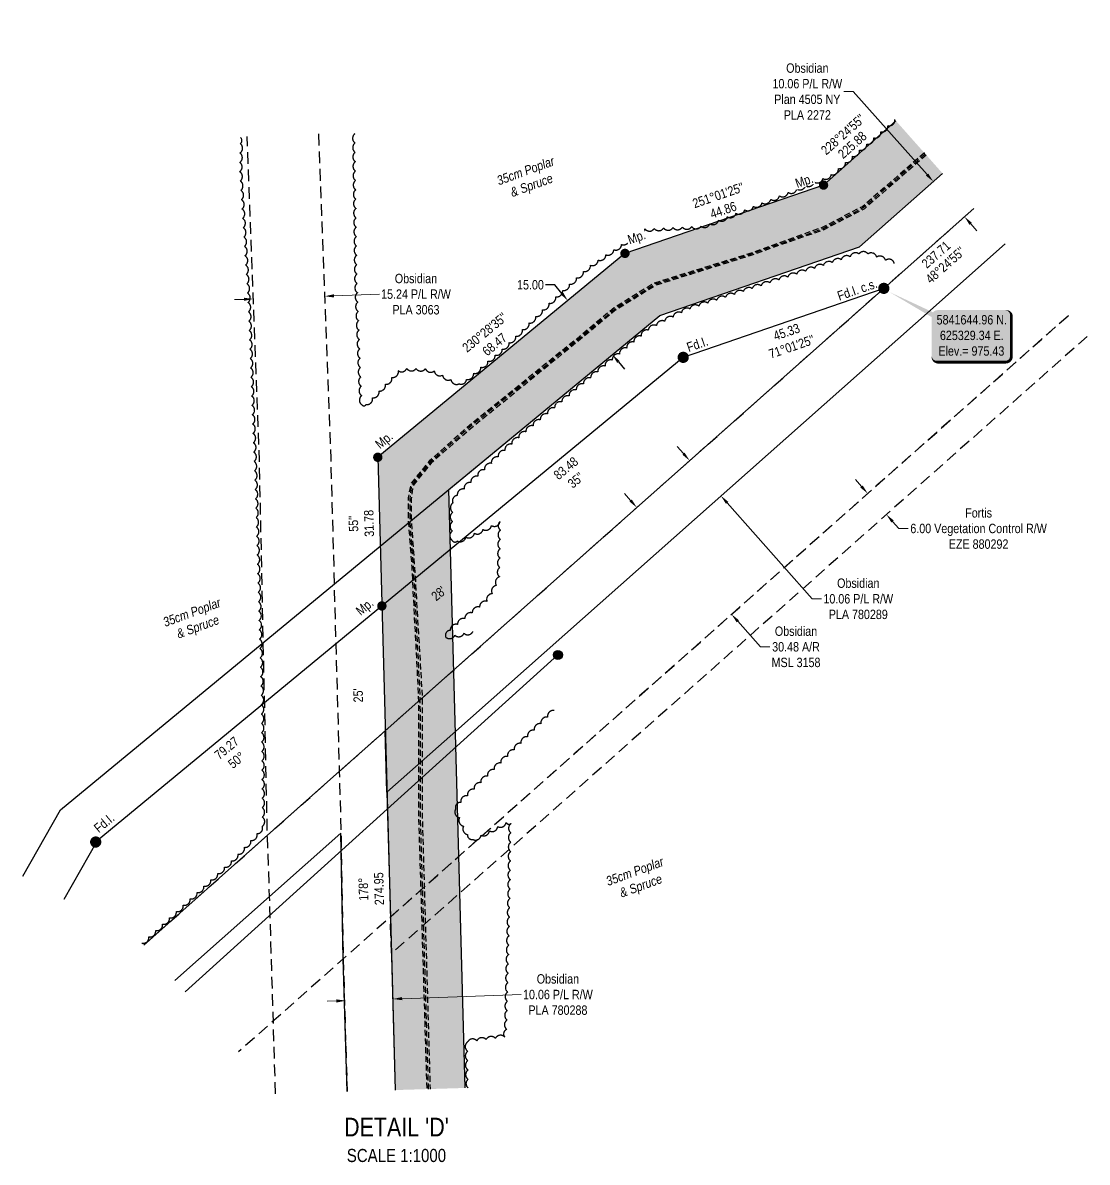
# Model space of a CAD drawing. Extents: x 622919 to 628952, y 5840458 to 5844880.
# Drawn here: x 627148 to 628285, y 5840458 to 5841675 of the extents above; entities that cross this region are included whole.
import ezdxf
from ezdxf.enums import TextEntityAlignment as Align

# ---------------------------------------------------------------- set-up
doc = ezdxf.new("R2010")
doc.units = 0
doc.header["$LTSCALE"] = 5
doc.header["$PDSIZE"] = 0.5
for name, pattern in [('0', [1, 1, 0]), ('foc-ACCESSROAD', [3.75, 2.5, -1.25]), ('foc-FLOWLINE', [3.75, 2.5, -1.25]), ('POWERLINE5', [7.8, 2.4, -0.6, 0.6, -0.6, 0.6, -0.6, 2.4]), ('UG_PIPE', [1.875, 1.25, -0.625])]:
    doc.linetypes.add(name, pattern=pattern)
doc.layers.get('Defpoints').update_dxf_attribs({"color": 9})
for name, color, linetype in [('AS-PIPE-UG', 44, 'UG_PIPE'), ('AS-POWER', 104, 'foc-POWER'), ('AS-POWER-EXISTING', 72, 'POWERLINE5'), ('C-AR', 13, 'foc-ACCESSROAD'), ('C-FLOWLINE', 13, 'foc-FLOWLINE'), ('C-RW', 13, 'Continuous'), ('DETAIL-T', 7, 'Continuous'), ('F-EZE', 190, 'foc-FLOWLINE'), ('L-BD', 7, 'Continuous'), ('L-BD1', 253, 'Continuous'), ('L-MON', 1, 'Continuous'), ('L-MON-T', 1, 'Continuous'), ('P-PROPOSED', 10, 'Continuous'), ('P-PROPOSED-H', 21, 'Continuous'), ('P-TXT', 4, 'Continuous'), ('T-BUSH', 110, '0'), ('T-BUSH-T', 110, 'Continuous')]:
    doc.layers.add(name, color=color, linetype=linetype)
for name, color, linetype, lineweight in [('C-AR-T', 13, 'Continuous', 9), ('C-FLOWLINE-T', 13, 'Continuous', 9), ('C-RW-T', 13, 'Continuous', 9), ('F-EZE-T', 190, 'Continuous', 9)]:
    doc.layers.add(name, color=color, linetype=linetype, lineweight=lineweight)
doc.styles.add('80', font='ARIALN.TTF', dxfattribs={"height": 10})
doc.styles.add('80CG', font='ARIALN.TTF', dxfattribs={"height": 10})
doc.styles.add('80L', font='ARIALN.TTF', dxfattribs={"height": 10})
doc.styles.add('foc-LtypeFont', font='ARIALN.TTF', dxfattribs={"height": 7.35})
doc.linetypes.add('foc-POWER', pattern='A,6,-1,["P",foc-LtypeFont,S=0.2,R=0,X=-0.625,Y=-0.75],-1.24,4', length=12.24)
doc.dimstyles.new('Compass 5 000', dxfattribs={"dimscale": 5, "dimtxt": 9, "dimasz": 2, "dimexe": 0.2, "dimexo": 0.0625, "dimgap": 0.5, "dimtad": 0, "dimtih": 1, "dimtoh": 1, "dimzin": 0, "dimdsep": 46, "dimtxsty": '80CG', "dimcen": 0.1, "dimse1": 1, "dimse2": 1, "dimclrd": 256, "dimclrt": 256, "dimaunit": 1, "dimadec": 4, "dimazin": 0, "dimtfac": 0.06, "dimtofl": 0, "dimtmove": 0, "dimatfit": 1, "dimfxl": 0.2, "dimtolj": 1, "dimtzin": 0, "dimlwd": -1, "dimarcsym": 0})

# ---------------------------------------------------------------- blocks, each defined once
blk = doc.blocks.new('POWERPOLE')
h = blk.add_hatch(color=255)
edge = h.paths.add_edge_path()
edge.add_arc((0, 0), 0.96, 0, 360)
at = {"linetype": 'Continuous'}
for p, q in [((0.68, -0.68), (-0.68, 0.68)), ((-0.68, -0.68), (0.68, 0.68))]:
    blk.add_line(p, q, dxfattribs=at)
blk.add_circle((0, 0), 0.96, dxfattribs=at)
blk = doc.blocks.new('*D112')
at = {"layer": 'C-AR-T', "transparency": 16777216}
for p, q in [((627797.3, 5841164.4), (627790.6, 5841171.9)), ((627911.7, 5841035.4), (627936, 5841008.1)), ((627936, 5841008.1), (627946, 5841008.1))]:
    blk.add_line(p, q, dxfattribs=at)
for points in [[(627798.5, 5841165.5), (627796, 5841163.3), (627803.9, 5841156.9)], [(627913, 5841036.5), (627910.5, 5841034.3), (627905.1, 5841042.8)]]:
    blk.add_solid(points, dxfattribs=at)
at = {"layer": 'Defpoints', "color": 0, "transparency": 16777216}
for p in [(627826.6, 5841177.1), (627927.8, 5841063), (627905.1, 5841042.8)]:
    blk.add_point(p, dxfattribs=at)
at = {"layer": 'C-AR-T', "transparency": 16777216, "insert": (627973.9, 5841008.1), "char_height": 10, "attachment_point": 5, "style": '80CG'}
blk.add_mtext('\\A1;Obsidian\\P30.48 A/R\\PMSL 3158', dxfattribs=at)
blk = doc.blocks.new('*D113')
at = {"layer": 'C-RW-T', "transparency": 16777216}
for p, q in [((628035.1, 5841601.3), (628025.1, 5841601.3)), ((628113.9, 5841512.6), (628035.1, 5841601.3)), ((628160.5, 5841460), (628167.1, 5841452.5))]:
    blk.add_line(p, q, dxfattribs=at)
for points in [[(628115.1, 5841513.7), (628112.6, 5841511.4), (628120.5, 5841505.1)], [(628161.7, 5841461.1), (628159.2, 5841458.9), (628153.9, 5841467.5)]]:
    blk.add_solid(points, dxfattribs=at)
at = {"layer": 'Defpoints', "color": 0, "transparency": 16777216}
for p in [(628120.5, 5841505.1), (628113.5, 5841498.9), (628146.9, 5841461.3)]:
    blk.add_point(p, dxfattribs=at)
at = {"layer": 'C-RW-T', "transparency": 16777216, "insert": (627986, 5841601.3), "char_height": 10, "attachment_point": 5, "style": '80CG'}
blk.add_mtext('\\A1;Obsidian\\P10.06 P/L R/W\\PPlan 4505 NY\\PPLA 2272', dxfattribs=at)
blk = doc.blocks.new('*D114')
at = {"layer": 'C-RW-T', "transparency": 16777216}
for p, q in [((627483, 5840629.9), (627473, 5840629.5)), ((627553.2, 5840632.3), (627680.5, 5840636.7))]:
    blk.add_line(p, q, dxfattribs=at)
for points in [[(627482.9, 5840631.6), (627483, 5840628.2), (627493, 5840630.2)], [(627553.2, 5840634), (627553.3, 5840630.7), (627543.3, 5840632)]]:
    blk.add_solid(points, dxfattribs=at)
at = {"layer": 'Defpoints', "color": 0, "transparency": 16777216}
for p in [(627543.3, 5840632), (627495.5, 5840556.8), (627545.8, 5840558.5)]:
    blk.add_point(p, dxfattribs=at)
at = {"layer": 'C-RW-T', "transparency": 16777216, "insert": (627719.6, 5840636.7), "char_height": 10, "attachment_point": 5, "style": '80CG'}
blk.add_mtext('\\A1;Obsidian\\P10.06 P/L R/W\\PPLA 780288', dxfattribs=at)
blk = doc.blocks.new('*D115')
at = {"layer": 'C-RW-T', "transparency": 16777216}
for p, q in [((627853.7, 5841214.5), (627847.1, 5841222)), ((627900.4, 5841161.9), (627991.3, 5841059.4)), ((627991.3, 5841059.4), (628001.3, 5841059.4))]:
    blk.add_line(p, q, dxfattribs=at)
for points in [[(627854.9, 5841215.6), (627852.5, 5841213.4), (627860.3, 5841207)], [(627901.6, 5841163), (627899.1, 5841160.8), (627893.7, 5841169.4)]]:
    blk.add_solid(points, dxfattribs=at)
at = {"layer": 'Defpoints', "color": 0, "transparency": 16777216}
for p in [(627994.9, 5841326.4), (628028.3, 5841288.7), (627893.7, 5841169.4)]:
    blk.add_point(p, dxfattribs=at)
at = {"layer": 'C-RW-T', "transparency": 16777216, "insert": (628040.4, 5841059.4), "char_height": 10, "attachment_point": 5, "style": '80CG'}
blk.add_mtext('\\A1;Obsidian\\P10.06 P/L R/W\\PPLA 780289', dxfattribs=at)
blk = doc.blocks.new('fdia')
at = {"color": 255, "const_width": 1}
blk.add_lwpolyline([(-0.5, 0, 1), (0.5, 0, 1)], format="xyb", close=True, dxfattribs=at)
blk = doc.blocks.new('Fdiaa')
blk.add_blockref('fdia', (0, 0))
blk = doc.blocks.new('fdib')
at = {"color": 1, "const_width": 1.6}
blk.add_lwpolyline([(-0.4, 0, 1), (0.4, 0, 1)], format="xyb", close=True, dxfattribs=at)
at = {"color": 1}
blk.add_circle((0, 0), 0.8, dxfattribs=at)
blk = doc.blocks.new('Fdibb')
blk.add_blockref('fdib', (0, 0))
blk = doc.blocks.new('fdicc')
for name in ['Fdibb', 'Fdiaa']:
    blk.add_blockref(name, (0, 0))
blk = doc.blocks.new('FDI')
blk.add_blockref('fdicc', (0, 0))
blk = doc.blocks.new('PLIA')
at = {"color": 255, "const_width": 1}
blk.add_lwpolyline([(-0.5, 0, 1), (0.5, 0, 1)], format="xyb", close=True, dxfattribs=at)
blk = doc.blocks.new('PLIAA')
blk.add_blockref('PLIA', (0, 0))
blk = doc.blocks.new('PLIB')
at = {"color": 1}
blk.add_circle((0, 0), 0.8, dxfattribs=at)
blk = doc.blocks.new('PLIBB')
blk.add_blockref('PLIB', (0, 0))
blk = doc.blocks.new('PLICC')
for name in ['PLIAA', 'PLIBB']:
    blk.add_blockref(name, (0, 0))
blk = doc.blocks.new('PLI')
blk.add_blockref('PLICC', (0, 0))
blk = doc.blocks.new('*D116')
at = {"layer": 'Defpoints', "color": 0, "transparency": 16777216}
for p in [(628052.8, 5841173.9), (628070.5, 5841149.4), (628072.7, 5841151.4)]:
    blk.add_point(p, dxfattribs=at)
at = {"layer": 'F-EZE-T', "transparency": 16777216}
for p, q in [((628043.9, 5841179.4), (628037.3, 5841186.9)), ((628077.1, 5841142), (628083.7, 5841134.5)), ((628083.7, 5841134.5), (628093.7, 5841134.5))]:
    blk.add_line(p, q, dxfattribs=at)
for points in [[(628045.1, 5841180.5), (628042.6, 5841178.3), (628050.5, 5841171.9)], [(628078.3, 5841143.1), (628075.8, 5841140.9), (628070.5, 5841149.4)]]:
    blk.add_solid(points, dxfattribs=at)
at = {"layer": 'F-EZE-T', "transparency": 16777216, "insert": (628168.9, 5841134.5), "char_height": 10, "attachment_point": 5, "style": '80CG'}
blk.add_mtext('\\A1;Fortis\\P6.00 Vegetation Control R/W\\PEZE 880292', dxfattribs=at)
blk = doc.blocks.new('*D117')
at = {"layer": 'C-FLOWLINE-T', "transparency": 16777216}
for p, q in [((627480.4, 5841383), (627528.9, 5841384.8)), ((627384.3, 5841379.3), (627374.3, 5841379))]:
    blk.add_line(p, q, dxfattribs=at)
for points in [[(627384.2, 5841381), (627384.3, 5841377.7), (627394.3, 5841379.7)], [(627480.3, 5841384.7), (627480.4, 5841381.3), (627470.4, 5841382.6)]]:
    blk.add_solid(points, dxfattribs=at)
at = {"layer": 'Defpoints', "color": 0, "transparency": 16777216}
for p in [(627392.2, 5841433.4), (627468.3, 5841436.3), (627470.4, 5841382.6)]:
    blk.add_point(p, dxfattribs=at)
at = {"layer": 'C-FLOWLINE-T', "transparency": 16777216, "insert": (627568, 5841384.8), "char_height": 10, "attachment_point": 5, "style": '80CG'}
blk.add_mtext('\\A1;Obsidian\\P15.24 P/L R/W\\PPLA 3063', dxfattribs=at)
blk = doc.blocks.new('*U122')
h = blk.add_hatch(color=254)
edge = h.paths.add_edge_path()
edge.add_line((-36.5, -28.5), (36.5, -28.5))
edge.add_arc((36.5, -22.5), 6, 270, 360)
edge.add_line((42.5, -22.5), (42.5, 21))
edge.add_arc((36.5, 21), 6, 0, 90)
edge.add_line((36.5, 27), (-36.5, 27))
edge.add_arc((-36.5, 21), 6, 90, 180)
edge.add_line((-42.5, 21), (-42.5, -22.5))
edge.add_arc((-36.5, -22.5), 6, 180, 270)
at = {"color": 1, "flags": 128}
blk.add_lwpolyline([(-87.7, 46.4, 0, 10, 0), (0, 0, 5, 5, 0)], format="xyseb", dxfattribs=at)
blk.add_lwpolyline([(-36.5, -28.5, 3, 3, 0), (36.5, -28.5, 3, 3, 0.414214), (42.5, -22.5, 3, 3, 0), (42.5, 21, 3, 0, 0.414214), (36.5, 27, 0, 0, 0), (-36.5, 27, 0, 0, 0.414214), (-42.5, 21, 0, 0, 0), (-42.5, -22.5, 0, 3, 0.414214)], format="xyseb", close=True, dxfattribs=at)
at = {"color": 1, "style": '80'}
blk.add_attdef('ENTER_TEXT_001', (-36, -5), '', height=10, dxfattribs=at)
blk = doc.blocks.new('*D123')
at = {"layer": 'Defpoints', "color": 0, "transparency": 16777216}
for p in [(627748.8, 5841393.4), (627730.1, 5841378), (627796.6, 5841335.6)]:
    blk.add_point(p, dxfattribs=at)
at = {"layer": 'P-TXT', "transparency": 16777216}
for p, q in [((627716.3, 5841394.8), (627706.3, 5841394.8)), ((627723.8, 5841385.7), (627716.3, 5841394.8)), ((627784.2, 5841312.5), (627790.6, 5841304.7))]:
    blk.add_line(p, q, dxfattribs=at)
for points in [[(627725.1, 5841386.8), (627722.5, 5841384.7), (627730.1, 5841378)], [(627785.5, 5841313.5), (627782.9, 5841311.4), (627777.9, 5841320.2)]]:
    blk.add_solid(points, dxfattribs=at)
at = {"layer": 'P-TXT', "transparency": 16777216, "insert": (627690.3, 5841394.8), "char_height": 10, "attachment_point": 5, "style": '80CG'}
blk.add_mtext('\\A1;15.00', dxfattribs=at)

msp = doc.modelspace()

# ---------------------------------------------------------------- hatches: boundary and pattern name
at = {"layer": 'P-PROPOSED-H'}
h = msp.add_hatch(color=256, dxfattribs=at)
h.dxf.hatch_style = 1
h.paths.add_polyline_path([(627545.74, 5840534.685), (627620.68, 5840536.959), (627603.18, 5841176.051), (627828.464, 5841361.917), (628041.837, 5841435.288), (628130.389, 5841513.867), (628080.626, 5841569.945), (628003.285, 5841501.313), (627791.234, 5841428.397), (627527.232, 5841210.589)])

# ---------------------------------------------------------------- linework, layer by layer
at = {"layer": 'AS-PIPE-UG', "flags": 128}
for points in [[(628110.959, 5841535.763), (628045.148, 5841478.567), (628001.748, 5841455.947), (627923.683, 5841427.952), (627822.678, 5841396.722), (627779.668, 5841370.267), (627737.028, 5841334.922), (627622.578, 5841242.472), (627582.138, 5841206.392), (627562.678, 5841182.682), (627559.713, 5841167.497), (627559.723, 5841142.727), (627563.518, 5841093.407), (627570.533, 5840955.762), (627570.888, 5840822.822), (627579.522, 5840535.71)], [(628111.882, 5841534.722), (628046.008, 5841477.247), (628002.758, 5841454.642), (627923.728, 5841426.897), (627823.478, 5841395.432), (627779.973, 5841368.502), (627737.838, 5841333.637), (627623.393, 5841241.132), (627583.163, 5841205.292), (627563.073, 5841180.807), (627561.298, 5841166.612), (627561.283, 5841142.417), (627565.003, 5841094.122), (627572.283, 5840955.757), (627572.608, 5840822.717), (627581.094, 5840535.758)], [(628113.053, 5841533.402), (628046.903, 5841476.122), (628003.653, 5841453.607), (627924.498, 5841425.872), (627824.198, 5841394.262), (627780.493, 5841367.257), (627738.898, 5841332.767), (627624.583, 5841239.602), (627584.203, 5841204.377), (627564.823, 5841180.402), (627562.833, 5841166.002), (627563.053, 5841141.742), (627566.363, 5841094.422), (627574.593, 5840955.967), (627574.803, 5840822.732), (627583.098, 5840535.819)]]:
    msp.add_lwpolyline(points, dxfattribs=at)
at = {"layer": 'AS-POWER', "flags": 128}
msp.add_lwpolyline([(627321.502, 5840639.595), (627719.603, 5840999.477)], dxfattribs=at)
at = {"layer": 'C-AR', "flags": 128}
for points in [[(627277.193, 5840689.528), (627409.371, 5840806.818), (627483.371, 5840872.487), (627532.215, 5840915.83), (627605.057, 5840980.468), (628067.956, 5841391.24), (628163.763, 5841476.257)], [(628264.979, 5841362.196), (627611.936, 5840782.695), (627539.098, 5840718.064), (627490.251, 5840674.718), (627416.249, 5840609.052), (627378.404, 5840575.47)]]:
    msp.add_lwpolyline(points, dxfattribs=at)
at = {"layer": 'C-FLOWLINE', "flags": 128}
for points in [[(627418.035, 5840530.81), (627411.639, 5840741.553), (627409.371, 5840806.818), (627400.825, 5841207.127), (627387.671, 5841553.111)], [(627463.802, 5841556.002), (627476.969, 5841209.212), (627482.391, 5841011.211), (627486.123, 5840874.929), (627487.922, 5840809.229), (627490.251, 5840674.718), (627494.522, 5840533.131)]]:
    msp.add_lwpolyline(points, dxfattribs=at)
at = {"layer": 'C-RW'}
for points in [[(627148.09, 5840763.039), (627188.412, 5840833.856), (627828.464, 5841361.917), (628041.837, 5841435.288), (628130.389, 5841513.867)], [(628163.763, 5841476.258), (628067.693, 5841391.007), (627853.433, 5841317.332), (627227.526, 5840800.941), (627191.78, 5840738.163)], [(628197.163, 5841438.619), (628101.358, 5841353.604), (627607.328, 5840915.204), (627537.029, 5840852.821), (627535.23, 5840918.505), (627605.057, 5840980.468), (628067.956, 5841391.24), (628163.763, 5841476.257)], [(627277.193, 5840689.528), (627409.371, 5840806.818), (627486.123, 5840874.929), (627535.23, 5840918.505), (627537.029, 5840852.821), (627540.681, 5840719.468), (627545.74, 5840534.685)], [(627494.522, 5840533.131), (627490.251, 5840674.718), (627487.922, 5840809.229), (627411.639, 5840741.553), (627310.594, 5840651.887)]]:
    msp.add_lwpolyline(points, dxfattribs=at)
at = {"layer": 'F-EZE', "flags": 128}
msp.add_lwpolyline([(628284.904, 5841339.743), (627613.292, 5840743.763), (627541.748, 5840680.492), (627540.681, 5840719.468), (627611.936, 5840782.695), (628264.979, 5841362.196)], dxfattribs=at)
at = {"layer": 'T-BUSH', "flags": 128}
for points in [[(627502.822, 5841556.253, 0.52056705), (627502.964, 5841546.258, 0.52056705), (627503.106, 5841536.262, 0.52056705), (627503.248, 5841526.267, 0.52056705), (627503.39, 5841516.271, 0.52056705), (627503.532, 5841506.276, 0.52056705), (627503.674, 5841496.281, 0.52056705), (627503.816, 5841486.285, 0.52056705), (627503.958, 5841476.29, 0.52056705), (627504.1, 5841466.294, 0.52056705), (627504.242, 5841456.299, 0.52056705), (627504.384, 5841446.303, 0.52056705), (627504.526, 5841436.308, 0.52056705), (627504.668, 5841426.312, 0.52056705), (627504.81, 5841416.317, 0.52056705), (627504.952, 5841406.322, 0.52056705), (627505.165, 5841396.328, 0.52056705), (627505.566, 5841386.34, 0.52056705), (627505.968, 5841376.351, 0.52056705), (627506.37, 5841366.363, 0.52056705), (627506.771, 5841356.375, 0.52056705), (627507.173, 5841346.386, 0.52056705), (627507.575, 5841336.398, 0.52056705), (627507.976, 5841326.409, 0.52056705), (627508.378, 5841316.421, 0.52056705), (627508.78, 5841306.433, 0.52056705), (627509.181, 5841296.444, 0.52056705), (627509.583, 5841286.456, 0.52056705), (627509.985, 5841276.468, 0.52056705), (627510.386, 5841266.479, 0.52056705), (627514.719, 5841266.93, 0.52056705), (627521.61, 5841274.172, 0.52056705), (627528.501, 5841281.414, 0.52056705), (627535.391, 5841288.656, 0.52056705), (627542.282, 5841295.898, 0.52056705), (627549.173, 5841303.14, 0.52056705), (627558.127, 5841305.479, 0.52056705), (627568.123, 5841305.344, 0.52056705), (627578.119, 5841305.21, 0.52056705), (627587.543, 5841302.779, 0.52056705), (627596.436, 5841298.214, 0.52056705), (627605.329, 5841293.649, 0.52056705), (627614.222, 5841289.084, 0.52056705), (627622.037, 5841293.844, 0.52056705), (627629.654, 5841300.318, 0.52056705), (627637.271, 5841306.792, 0.52056705), (627644.887, 5841313.267, 0.52056705), (627652.504, 5841319.741, 0.52056705), (627660.121, 5841326.215, 0.52056705), (627667.426, 5841333.03, 0.52056705), (627674.549, 5841340.043, 0.52056705), (627681.673, 5841347.056, 0.52056705), (627688.796, 5841354.069, 0.52056705), (627695.919, 5841361.083, 0.52056705), (627703.043, 5841368.096, 0.52056705), (627710.166, 5841375.109, 0.52056705), (627717.29, 5841382.122, 0.52056705), (627724.652, 5841388.884, 0.52056705), (627732.035, 5841395.623, 0.52056705), (627739.418, 5841402.363, 0.52056705), (627746.8, 5841409.103, 0.52056705), (627754.28, 5841415.718, 0.52056705), (627762.604, 5841421.255, 0.52056705), (627770.927, 5841426.791, 0.52056705), (627779.25, 5841432.328, 0.52056705), (627787.573, 5841437.865, 0.52056705), (627795.896, 5841443.401, 0.52056705), (627804.219, 5841448.938, 0.52056705), (627812.542, 5841454.475, 0.52056705), (627822.523, 5841454.974, 0.52056705), (627832.508, 5841455.462, 0.52056705), (627842.492, 5841455.95, 0.52056705), (627852.477, 5841456.438, 0.52056705), (627862.461, 5841456.926, 0.52056705), (627872.446, 5841457.414, 0.52056705), (627881.964, 5841460.044, 0.52056705), (627891.246, 5841463.754, 0.52056705), (627900.529, 5841467.464, 0.52056705), (627909.812, 5841471.173, 0.52056705), (627919.094, 5841474.883, 0.52056705), (627928.377, 5841478.593, 0.52056705), (627937.66, 5841482.302, 0.52056705), (627946.942, 5841486.012, 0.52056705), (627956.225, 5841489.721, 0.52056705), (627965.507, 5841493.431, 0.52056705), (627974.79, 5841497.141, 0.52056705), (627984.073, 5841500.85, 0.52056705), (627993.355, 5841504.56, 0.52056705), (628002.638, 5841508.27, 0.52056705), (628011.62, 5841512.473, 0.52056705), (628019.174, 5841519.02, 0.52056705), (628026.729, 5841525.566, 0.52056705), (628034.283, 5841532.113, 0.52056705), (628041.838, 5841538.66, 0.52056705), (628049.392, 5841545.206, 0.52056705), (628056.947, 5841551.753, 0.52056705), (628064.501, 5841558.3, 0.52056705), (628072.055, 5841564.847, 0.52056705), (628079.484, 5841571.284, 0.52056705)], [(627275.317, 5840691.559, 0.52056705), (627282.67, 5840698.331, 0.52056705), (627290.024, 5840705.102, 0.52056705), (627297.377, 5840711.874, 0.52056705), (627304.73, 5840718.646, 0.52056705), (627312.083, 5840725.418, 0.52056705), (627319.437, 5840732.19, 0.52056705), (627326.79, 5840738.962, 0.52056705), (627334.143, 5840745.734, 0.52056705), (627341.496, 5840752.506, 0.52056705), (627348.849, 5840759.278, 0.52056705), (627356.203, 5840766.05, 0.52056705), (627363.556, 5840772.822, 0.52056705), (627370.909, 5840779.594, 0.52056705), (627377.931, 5840786.699, 0.52056705), (627384.756, 5840794.003, 0.52056705), (627391.581, 5840801.307, 0.52056705), (627398.406, 5840808.612, 0.52056705), (627403.934, 5840816.421, 0.52056705), (627403.851, 5840826.417, 0.52056705), (627403.769, 5840836.413, 0.52056705), (627403.686, 5840846.409, 0.52056705), (627403.604, 5840856.406, 0.52056705), (627403.521, 5840866.402, 0.52056705), (627403.439, 5840876.398, 0.52056705), (627403.356, 5840886.394, 0.52056705), (627403.274, 5840896.39, 0.52056705), (627403.191, 5840906.386, 0.52056705), (627403.109, 5840916.382, 0.52056705), (627403.026, 5840926.378, 0.52056705), (627402.944, 5840936.374, 0.52056705), (627402.861, 5840946.37, 0.52056705), (627402.751, 5840956.366, 0.52056705), (627402.459, 5840966.358, 0.52056705), (627402.166, 5840976.35, 0.52056705), (627401.874, 5840986.343, 0.52056705), (627401.582, 5840996.335, 0.52056705), (627401.289, 5841006.327, 0.52056705), (627400.997, 5841016.319, 0.52056705), (627400.704, 5841026.311, 0.52056705), (627400.412, 5841036.303, 0.52056705), (627400.119, 5841046.296, 0.52056705), (627399.827, 5841056.288, 0.52056705), (627399.534, 5841066.28, 0.52056705), (627399.242, 5841076.272, 0.52056705), (627398.95, 5841086.264, 0.52056705), (627398.657, 5841096.256, 0.52056705), (627398.365, 5841106.249, 0.52056705), (627398.072, 5841116.241, 0.52056705), (627397.78, 5841126.233, 0.52056705), (627397.487, 5841136.225, 0.52056705), (627397.195, 5841146.217, 0.52056705), (627396.902, 5841156.209, 0.52056705), (627396.61, 5841166.202, 0.52056705), (627396.289, 5841176.193, 0.52056705), (627395.911, 5841186.182, 0.52056705), (627395.534, 5841196.171, 0.52056705), (627395.156, 5841206.161, 0.52056705), (627394.779, 5841216.15, 0.52056705), (627394.401, 5841226.139, 0.52056705), (627394.023, 5841236.129, 0.52056705), (627393.646, 5841246.118, 0.52056705), (627393.268, 5841256.107, 0.52056705), (627392.89, 5841266.096, 0.52056705), (627392.513, 5841276.086, 0.52056705), (627392.135, 5841286.075, 0.52056705), (627391.758, 5841296.064, 0.52056705), (627391.38, 5841306.054, 0.52056705), (627391.002, 5841316.043, 0.52056705), (627390.625, 5841326.032, 0.52056705), (627390.247, 5841336.022, 0.52056705), (627389.869, 5841346.011, 0.52056705), (627389.492, 5841356, 0.52056705), (627389.114, 5841365.99, 0.52056705), (627388.68, 5841375.976, 0.52056705), (627388.039, 5841385.952, 0.52056705), (627387.398, 5841395.928, 0.52056705), (627386.757, 5841405.904, 0.52056705), (627386.116, 5841415.879, 0.52056705), (627385.475, 5841425.855, 0.52056705), (627384.834, 5841435.831, 0.52056705), (627384.193, 5841445.807, 0.52056705), (627383.552, 5841455.783, 0.52056705), (627382.911, 5841465.759, 0.52056705), (627382.27, 5841475.735, 0.52056705), (627381.629, 5841485.711, 0.52056705), (627380.988, 5841495.686, 0.52056705), (627380.347, 5841505.662, 0.52056705), (627379.705, 5841515.638, 0.52056705), (627379.842, 5841525.629, 0.52056705), (627380.103, 5841535.622, 0.52056705), (627380.364, 5841545.615, 0.52056705), (627380.537, 5841552.226, 0.52056705)], [(628078.905, 5841417.732, 0.52056705), (628069.49, 5841421.091, 0.52056705), (628060.075, 5841424.45, 0.52056705), (628050.66, 5841427.809, 0.52056705), (628041.198, 5841427.845, 0.52056705), (628031.692, 5841424.752, 0.52056705), (628022.186, 5841421.659, 0.52056705), (628012.68, 5841418.566, 0.52056705), (628003.174, 5841415.473, 0.52056705), (627993.668, 5841412.38, 0.52056705), (627984.162, 5841409.287, 0.52056705), (627974.657, 5841406.194, 0.52056705), (627965.151, 5841403.101, 0.52056705), (627955.645, 5841400.008, 0.52056705), (627946.139, 5841396.915, 0.52056705), (627936.633, 5841393.822, 0.52056705), (627927.127, 5841390.728, 0.52056705), (627917.621, 5841387.635, 0.52056705), (627908.115, 5841384.542, 0.52056705), (627898.61, 5841381.449, 0.52056705), (627889.104, 5841378.356, 0.52056705), (627879.598, 5841375.263, 0.52056705), (627870.092, 5841372.17, 0.52056705), (627860.586, 5841369.077, 0.52056705), (627851.488, 5841365.007, 0.52056705), (627842.605, 5841360.422, 0.52056705), (627833.722, 5841355.837, 0.52056705), (627824.839, 5841351.252, 0.52056705), (627816.122, 5841346.416, 0.52056705), (627808.433, 5841340.029, 0.52056705), (627800.743, 5841333.641, 0.52056705), (627793.054, 5841327.254, 0.52056705), (627785.365, 5841320.866, 0.52056705), (627777.675, 5841314.478, 0.52056705), (627769.986, 5841308.091, 0.52056705), (627762.296, 5841301.703, 0.52056705), (627754.607, 5841295.315, 0.52056705), (627746.918, 5841288.928, 0.52056705), (627739.228, 5841282.54, 0.52056705), (627731.539, 5841276.152, 0.52056705), (627723.849, 5841269.765, 0.52056705), (627716.16, 5841263.377, 0.52056705), (627708.471, 5841256.989, 0.52056705), (627700.781, 5841250.602, 0.52056705), (627693.092, 5841244.214, 0.52056705), (627685.402, 5841237.826, 0.52056705), (627677.713, 5841231.439, 0.52056705), (627670.356, 5841224.675, 0.52056705), (627663.086, 5841217.815, 0.52056705), (627655.815, 5841210.954, 0.52056705), (627648.545, 5841204.094, 0.52056705), (627641.274, 5841197.233, 0.52056705), (627634.003, 5841190.372, 0.52056705), (627626.733, 5841183.512, 0.52056705), (627619.462, 5841176.651, 0.52056705), (627612.192, 5841169.791, 0.52056705), (627607.454, 5841161.81, 0.52056705), (627607.275, 5841151.816, 0.52056705), (627607.095, 5841141.821, 0.52056705), (627606.915, 5841131.826, 0.52056705), (627606.735, 5841121.831, 0.52056705), (627612.207, 5841121.184, 0.52056705), (627621.321, 5841125.29, 0.52056705), (627630.435, 5841129.396, 0.52056705), (627639.549, 5841133.503, 0.52056705), (627648.664, 5841137.609, 0.52056705), (627657.778, 5841141.715, 0.52056705), (627658.348, 5841132.884, 0.52056705), (627658.15, 5841122.89, 0.52056705), (627657.953, 5841112.896, 0.52056705), (627657.755, 5841102.901, 0.52056705), (627657.557, 5841092.907, 0.52056705), (627657.359, 5841082.912, 0.52056705), (627653.817, 5841073.728, 0.52056705), (627649.415, 5841064.753, 0.52056705), (627643.852, 5841056.719, 0.52056705), (627635.983, 5841050.554, 0.52056705), (627628.114, 5841044.389, 0.52056705), (627620.246, 5841038.223, 0.52056705), (627612.377, 5841032.058, 0.52056705), (627604.659, 5841025.744, 0.52056705), (627599.745, 5841018.515, 0.52056705), (627609.535, 5841020.535, 0.52056705), (627619.325, 5841022.556, 0.52056705), (627628.717, 5841024.494, 0.52056705)], [(627715.759, 5840940.052, 0.52056705), (627708.626, 5840933.048, 0.52056705), (627701.493, 5840926.045, 0.52056705), (627694.36, 5840919.041, 0.52056705), (627687.227, 5840912.038, 0.52056705), (627680.093, 5840905.034, 0.52056705), (627672.96, 5840898.031, 0.52056705), (627665.827, 5840891.028, 0.52056705), (627658.694, 5840884.024, 0.52056705), (627651.561, 5840877.021, 0.52056705), (627644.428, 5840870.017, 0.52056705), (627637.295, 5840863.014, 0.52056705), (627630.162, 5840856.011, 0.52056705), (627623.029, 5840849.007, 0.52056705), (627615.896, 5840842.004, 0.52056705), (627610.313, 5840834.724, 0.52056705), (627614.591, 5840825.69, 0.52056705), (627618.869, 5840816.655, 0.52056705), (627623.147, 5840807.62, 0.52056705), (627628.712, 5840802.376, 0.52056705), (627637.605, 5840806.941, 0.52056705), (627646.498, 5840811.507, 0.52056705), (627655.391, 5840816.072, 0.52056705), (627664.284, 5840820.638, 0.52056705), (627669.575, 5840819.394, 0.52056705), (627669.44, 5840809.398, 0.52056705), (627669.305, 5840799.403, 0.52056705), (627669.17, 5840789.407, 0.52056705), (627669.035, 5840779.412, 0.52056705), (627668.9, 5840769.416, 0.52056705), (627668.765, 5840759.42, 0.52056705), (627668.63, 5840749.425, 0.52056705), (627668.495, 5840739.429, 0.52056705), (627668.248, 5840729.436, 0.52056705), (627667.998, 5840719.443, 0.52056705), (627667.748, 5840709.449, 0.52056705), (627667.498, 5840699.456, 0.52056705), (627667.247, 5840689.463, 0.52056705), (627666.997, 5840679.469, 0.52056705), (627666.747, 5840669.476, 0.52056705), (627666.497, 5840659.483, 0.52056705), (627666.247, 5840649.49, 0.52056705), (627665.997, 5840639.496, 0.52056705), (627665.747, 5840629.503, 0.52056705), (627665.496, 5840619.51, 0.52056705), (627665.246, 5840609.516, 0.52056705), (627664.996, 5840599.523, 0.52056705), (627662.79, 5840591.289, 0.52056705), (627652.879, 5840589.984, 0.52056705), (627642.968, 5840588.68, 0.52056705), (627633.057, 5840587.375, 0.52056705), (627623.146, 5840586.07, 0.52056705), (627623.245, 5840576.129, 0.52056705), (627623.406, 5840566.134, 0.52056705), (627623.567, 5840556.139, 0.52056705), (627623.728, 5840546.144, 0.52056705), (627623.876, 5840537.014, 0.52056705)]]:
    msp.add_lwpolyline(points, format="xyb", dxfattribs=at)

# ---------------------------------------------------------------- block references
at = {"layer": 'AS-POWER-EXISTING', "color": 2, "xscale": 4.9982219, "yscale": 4.9982219, "zscale": 4.9982219}
msp.add_blockref('POWERPOLE', (627719.603, 5840999.477), dxfattribs=at)
at = {"layer": 'DETAIL-T', "color": 2}
ref = msp.add_blockref('*U122', (628161.383, 5841340.742), dxfattribs=dict(at, xscale=0.99964438, yscale=0.99964438, zscale=0.99964438))
ref.add_attrib('ENTER_TEXT_001', '5841644.96 N.', (628124.077, 5841352.51), dxfattribs={"layer": '0', "color": 1, "height": 9.99644, "style": '80'})
ref.add_attrib('ENTER_TEXT_002', '625329.34 E.', (628127.599, 5841335.809), dxfattribs={"layer": '0', "color": 1, "height": 9.99644, "style": '80'})
ref.add_attrib('ENTER_TEXT_003', 'Elev.= 975.43', (628126.02, 5841319.107), dxfattribs={"layer": '0', "color": 1, "height": 9.99644, "style": '80'})
at = {"layer": 'L-MON', "xscale": 4.9982219, "yscale": 4.9982219, "zscale": 4.9982219}
for name, p in [('FDI', (628067.693, 5841391.007)), ('FDI', (627853.433, 5841317.332)), ('PLI', (627527.232, 5841210.589)), ('PLI', (627531.581, 5841051.794)), ('FDI', (627225.958, 5840799.647))]:
    msp.add_blockref(name, p, dxfattribs=at)

# ---------------------------------------------------------------- texts
at = {"layer": 'DETAIL-T', "color": 3, "insert": (627547.164, 5840481.406), "char_height": 19.99289, "width": 217.03093, "attachment_point": 5, "style": '80CG'}
msp.add_mtext("DETAIL 'D'\\P{\\H0.7x;SCALE 1:1000}", dxfattribs=at)
at = {"layer": 'L-BD', "style": '80L'}
for s, p in [('237.71', (628123.424, 5841427.096)), ("48°24'55''", (628133.376, 5841415.881))]:
    msp.add_text(s, height=9.9964, rotation=41.5854, dxfattribs=at).set_placement(p, align=Align.MIDDLE)
at = {"layer": 'L-BD', "attachment_point": 2, "style": '80L'}
for s, insert, char_height, width, rotation in [("45.33 71°01'25''", (627962.183, 5841349.193), 9.99644, 50.96569, 18.975938), ('83.48\\P35"', (627724.897, 5841202.769), 9.9964, 46.52463, 39.523616), (" 28'", (627587.806, 5841067.976), 9.9964, 17.6517, 39.523616), ('79.27 50°', (627362.623, 5840903.883), 9.9964, 28.21411, 39.523616)]:
    msp.add_mtext(s, dxfattribs=dict(at, insert=insert, char_height=char_height, width=width, rotation=rotation))
at = {"layer": 'L-BD1', "style": '80L'}
for s, height, p in [("228°24'55''", 9.99644, (628024.029, 5841555.401)), ('225.88', 9.9964, (628033.981, 5841544.185))]:
    msp.add_text(s, height=height, rotation=41.5854, dxfattribs=at).set_placement(p, align=Align.MIDDLE)
at = {"layer": 'L-BD1', "attachment_point": 2, "style": '80L'}
for s, insert, char_height, width, rotation in [("251°01'25'' 44.86", (627889.154, 5841495.21), 9.99644, 56.98839, 18.975938), ("230°28'35'' 68.47", (627638.152, 5841347.837), 9.99644, 50.27362, 39.523616), ("55''\\P31.78", (627496.194, 5841139.441), 9.9964, 56.28734, 91.568519), ("25'", (627501.213, 5840956.125), 9.9964, 14.4673, 91.568519), ('178°\\P274.95', (627506.881, 5840749.13), 9.9964, 56.28734, 91.568519)]:
    msp.add_mtext(s, dxfattribs=dict(at, insert=insert, char_height=char_height, width=width, rotation=rotation))
at = {"layer": 'L-MON-T', "char_height": 9.9964, "attachment_point": 1, "style": '80L'}
for s, insert, width, rotation in [('Fd.I. c.s.', (628016.884, 5841387.289), 43.92707, 18.975938), ('Fd.I.', (627856.043, 5841332.458), 22.03623, 18.975938), ('Mp.', (627523.299, 5841226.743), 18.21085, 39.523616), ('Mp.', (627502.636, 5841048.718), 18.21085, 39.523616), ('Fd.I.', (627222.933, 5840816.646), 22.03623, 39.523616)]:
    msp.add_mtext(s, dxfattribs=dict(at, insert=insert, width=width, rotation=rotation))
at = {"layer": 'T-BUSH-T', "char_height": 9.98908, "attachment_point": 1, "rotation": 20, "style": '80L'}
for insert in [(627646.599, 5841507.963), (627290.167, 5841036.328), (627763.25, 5840759.618)]:
    msp.add_mtext_dynamic_manual_height_columns('\\pi6.9946;{\\fArial Narrow|b0|i1|c0|p34;35cm Poplar \\P\\pi16.357;& Spruce}', width=78.59806, gutter_width=100, heights=[0], dxfattribs=dict(at, insert=insert))

# ---------------------------------------------------------------- dimensions: what is measured, and where the dimension line sits
at = {"layer": 'C-AR-T'}
dim = msp.add_linear_dim(base=(627905.1, 5841042.847), p1=(627826.605, 5841177.065), p2=(627927.81, 5841062.995), angle=311.580046, text='Obsidian\\P30.48 A/R\\PMSL 3158', dimstyle='Compass 5 000', dxfattribs=at)
dim.commit()
dim.dimension.update_dxf_attribs({"geometry": '*D112', "text_midpoint": (627973.876, 5841008.076), "dimtype": 161})
at = {"layer": 'C-FLOWLINE-T', "color": 2}
dim = msp.add_linear_dim(base=(627470.386, 5841382.605), p1=(627392.222, 5841433.41), p2=(627468.347, 5841436.301), angle=2.174366, text='Obsidian\\P15.24 P/L R/W\\PPLA 3063', dimstyle='Compass 5 000', dxfattribs=at)
dim.commit()
dim.dimension.update_dxf_attribs({"geometry": '*D117', "text_midpoint": (627567.959, 5841384.826), "dimtype": 161})
at = {"layer": 'C-RW-T'}
for base, p1, p2, angle, text, picture, middle in [((627893.731, 5841169.379), (627994.865, 5841326.379), (628028.261, 5841288.738), 311.580357, 'Obsidian\\P10.06 P/L R/W\\PPLA 780289', '*D115', (628040.353, 5841059.445)), ((627543.255, 5840631.984), (627495.509, 5840556.778), (627545.803, 5840558.522), 1.986622, 'Obsidian\\P10.06 P/L R/W\\PPLA 780288', '*D114', (627719.57, 5840636.744))]:
    dim = msp.add_linear_dim(base=base, p1=p1, p2=p2, angle=angle, text=text, dimstyle='Compass 5 000', dxfattribs=at)
    dim.commit()
    dim.dimension.update_dxf_attribs({"geometry": picture, "text_midpoint": middle, "dimtype": 161})
at = {"layer": 'F-EZE-T', "color": 2}
dim = msp.add_aligned_dim(p1=(628052.787, 5841173.9), p2=(628072.712, 5841151.446), distance=-3.014, text='Fortis\\P6.00 Vegetation Control R/W\\PEZE 880292', dimstyle='Compass 5 000', dxfattribs=at)
dim.commit()
dim.dimension.update_dxf_attribs({"geometry": '*D116', "text_midpoint": (628168.89, 5841134.487)})
at = {"layer": 'P-TXT', "color": 5}
dim = msp.add_linear_dim(base=(627730.144, 5841377.997), p1=(627796.553, 5841335.59), p2=(627748.84, 5841393.422), angle=129.523616, text='15.00', dimstyle='Compass 5 000', dxfattribs=at)
dim.commit()
dim.dimension.update_dxf_attribs({"geometry": '*D123', "text_midpoint": (627690.34, 5841394.805), "dimtype": 161})

# ---------------------------------------------------------------- next in the draw order: texts
at = {"layer": 'L-MON-T', "char_height": 9.9964, "width": 18.21085, "attachment_point": 1, "rotation": 18.975938, "style": '80L', "bg_fill": 3, "box_fill_scale": 1.15, "bg_fill_color": 256, "bg_fill_true_color": 256, "bg_fill_transparency": 0}
for insert in [(627971.968, 5841507.585), (627792.984, 5841447.398)]:
    msp.add_mtext('Mp.', dxfattribs=dict(at, insert=insert))

# ---------------------------------------------------------------- next in the draw order: linework, layer by layer
at = {"layer": 'P-PROPOSED', "flags": 128}
for points in [[(628080.626, 5841569.945), (628003.285, 5841501.313), (627791.234, 5841428.397), (627527.232, 5841210.589), (627545.74, 5840534.685)], [(627620.68, 5840536.959), (627603.18, 5841176.051), (627828.464, 5841361.917), (628041.837, 5841435.288), (628130.389, 5841513.867)]]:
    msp.add_lwpolyline(points, dxfattribs=at)

# ---------------------------------------------------------------- next in the draw order: block references
at = {"layer": 'L-MON', "xscale": 4.9982219, "yscale": 4.9982219, "zscale": 4.9982219}
for p in [(628003.285, 5841501.313), (627791.234, 5841428.397)]:
    msp.add_blockref('PLI', p, dxfattribs=at)

# ---------------------------------------------------------------- next in the draw order: dimensions: what is measured, and where the dimension line sits
at = {"layer": 'C-RW-T'}
dim = msp.add_linear_dim(base=(628120.487, 5841505.076), p1=(628146.894, 5841461.296), p2=(628113.529, 5841498.902), angle=131.580242, text='Obsidian\\P10.06 P/L R/W\\PPlan 4505 NY\\PPLA 2272', dimstyle='Compass 5 000', dxfattribs=at)
dim.commit()
dim.dimension.update_dxf_attribs({"geometry": '*D113', "text_midpoint": (627986.01, 5841601.321), "dimtype": 161})

doc.saveas('drawing.dxf')
